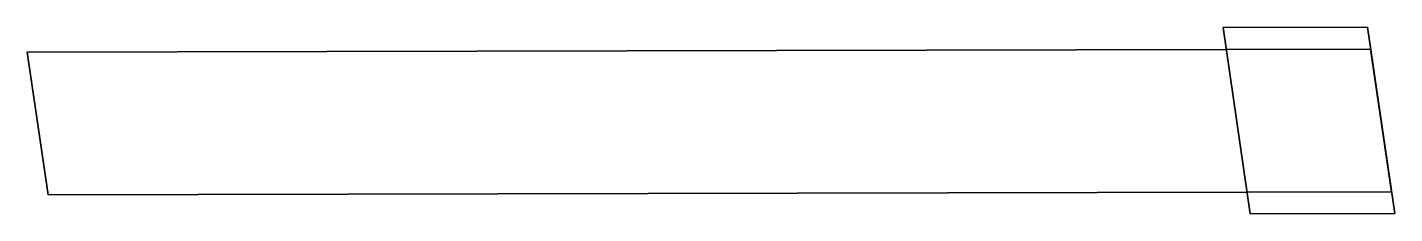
# Model space of a CAD drawing. Header units: inches. Extents: x 0.3 to 19.4, y -2.7 to -0.1.
import ezdxf

# ---------------------------------------------------------------- set-up
doc = ezdxf.new("R2010")
doc.units = ezdxf.units.IN
doc.header["$MEASUREMENT"] = 0
doc.layers.add('Layer 1', color=7, linetype='Continuous')

msp = doc.modelspace()

# ---------------------------------------------------------------- linework, layer by layer
at = {"layer": 'Layer 1', "color": 179, "lineweight": 35, "true_color": 0x231f20}
for points in [[(19.443, -2.706), (17.422, -2.71), (17.042, -0.104), (19.062, -0.099), (19.443, -2.706)], [(19.398, -2.404), (17.378, -2.408), (0.609, -2.445), (0.317, -0.446), (17.086, -0.409), (19.107, -0.404), (19.398, -2.404)]]:
    msp.add_lwpolyline(points, dxfattribs=at)

doc.saveas('drawing.dxf')
